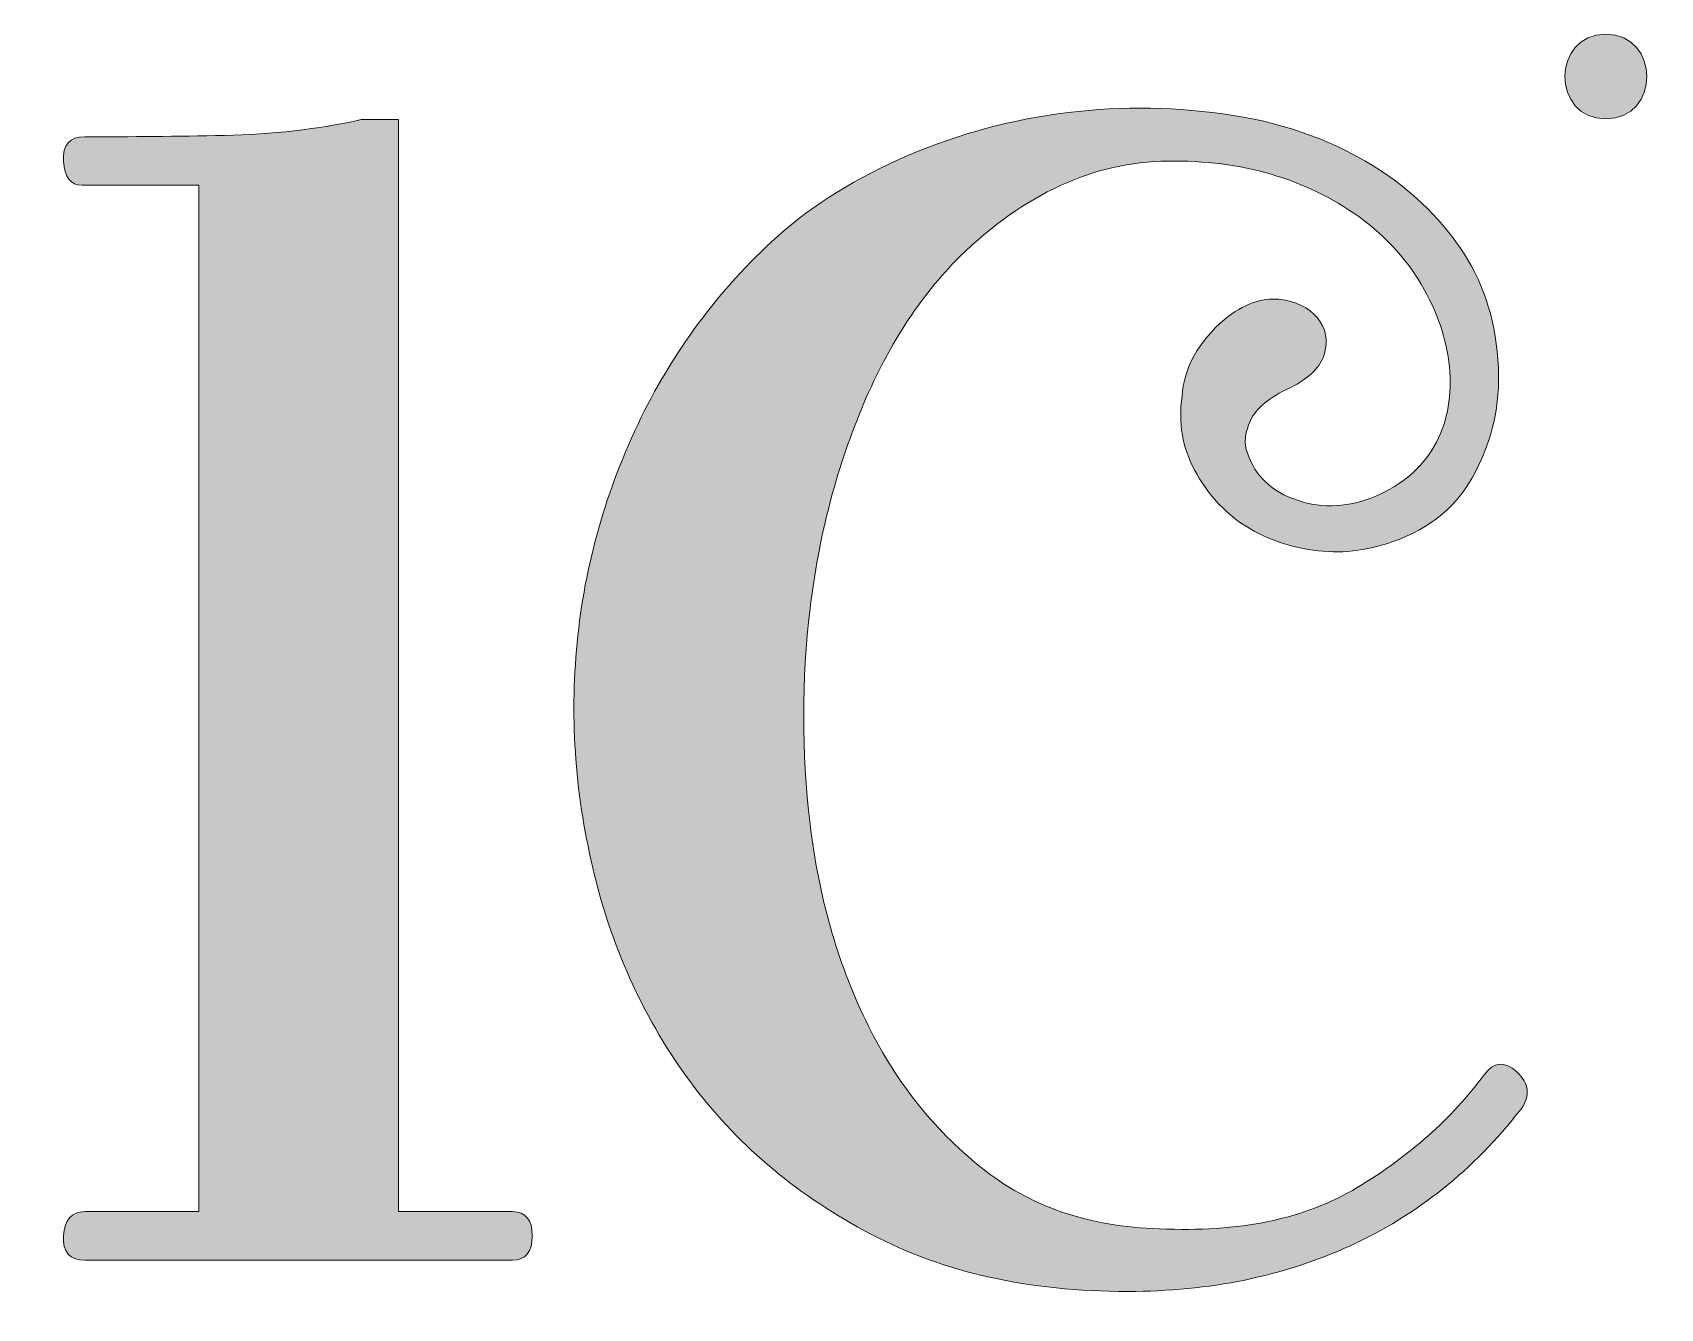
# Model space of a CAD drawing. Header units: inches. Extents: x 95 to 987, y -1033 to -47.
# Drawn here: x 722.9 to 987.1, y -673.7 to -466.8 of the extents above; entities that cross this region are included whole.
import ezdxf

# ---------------------------------------------------------------- set-up
doc = ezdxf.new("R2010")
doc.units = ezdxf.units.IN
doc.header["$MEASUREMENT"] = 0
doc.layers.add('Layer 1', color=7, linetype='Continuous')

# ---------------------------------------------------------------- blocks, each defined once
blk = doc.blocks.new('block 2')
at = {"layer": 'Layer 1', "true_color": 0x71020c}
h = blk.add_hatch(color=16, dxfattribs=at)
h.dxf.hatch_style = 2
edge = h.paths.add_edge_path()
edge.add_spline(control_points=[(723.09, -685.07), (721.55, -673.81), (716.45, -664.19), (707.81, -656.17), (702.24, -651.24), (695.43, -647.54), (687.39, -645.07), (679.34, -642.6), (670.91, -640.84), (662.09, -639.75), (653.27, -638.68), (644.37, -637.98), (635.4, -637.67), (626.43, -637.37), (618.23, -636.75), (610.81, -635.82), (602.76, -634.89), (596.96, -632.9), (593.4, -629.81), (589.85, -626.73), (588.07, -623.34), (588.07, -619.64), (588.07, -615.94), (589.62, -612.63), (592.71, -609.7), (595.8, -606.77), (600.13, -605), (605.7, -604.38), (611.88, -603.76), (618.23, -604.07), (624.73, -605.3), (631.23, -606.54), (637.88, -607.15), (644.68, -607.15), (653.96, -607.15), (662.78, -605.76), (671.14, -602.99), (679.49, -600.21), (686.84, -596.13), (693.19, -590.74), (699.53, -585.35), (704.56, -578.71), (708.27, -570.85), (711.99, -562.99), (713.84, -553.97), (713.84, -543.8), (713.84, -530.55), (709.99, -518.68), (702.28, -508.2), (700.43, -505.12), (699.12, -501.95), (698.35, -498.72), (697.58, -495.48), (697.58, -492.47), (698.35, -489.7), (699.12, -486.93), (700.82, -484.69), (703.44, -483), (706.06, -481.3), (709.52, -480.61), (713.84, -480.91), (712.92, -479.69), (711.14, -478.68), (708.53, -477.91), (705.9, -477.14), (702.98, -476.75), (699.74, -476.75), (696.5, -476.75), (693.19, -477.29), (689.8, -478.37), (686.4, -479.45), (683.33, -481.38), (680.55, -484.15), (668.53, -474.9), (660.43, -464.43), (656.28, -452.71), (652.11, -441), (651.26, -429.67), (653.73, -418.72), (656.19, -407.78), (661.59, -398.07), (669.92, -389.59), (678.24, -381.11), (688.87, -375.49), (701.82, -372.71), (707.67, -371.48), (713.84, -371.02), (720.32, -371.32), (726.79, -371.63), (733.1, -372.79), (739.28, -374.79), (745.44, -376.8), (751.22, -379.73), (756.62, -383.58), (762.01, -387.44), (766.56, -392.13), (770.26, -397.68), (762.24, -396.45), (756.23, -398.07), (752.22, -402.54), (748.21, -407.01), (746.21, -412.02), (746.21, -417.56), (746.21, -422.81), (748.13, -427.35), (751.99, -431.21), (755.84, -435.06), (760.55, -436.99), (766.09, -436.99), (771.33, -436.99), (775.81, -435.14), (779.5, -431.44), (783.21, -427.74), (785.21, -423.27), (785.52, -418.03), (785.82, -413.1), (785.36, -408.32), (784.13, -403.69), (782.89, -399.07), (779.97, -393.98), (775.35, -388.43), (769.17, -381.03), (761.7, -375.25), (752.92, -371.09), (744.13, -366.93), (734.96, -364.47), (725.4, -363.69), (715.85, -362.93), (706.29, -363.69), (696.73, -366.01), (687.18, -368.32), (678.54, -372.02), (670.84, -377.1), (663.13, -382.19), (656.66, -388.82), (651.42, -396.99), (646.17, -405.16), (643.25, -414.64), (642.63, -425.42), (642.01, -434.37), (643.1, -442.46), (645.87, -449.7), (648.65, -456.95), (651.95, -463.57), (655.81, -469.59), (659.66, -475.6), (663.36, -480.91), (666.91, -485.54), (670.45, -490.16), (672.69, -494.17), (673.61, -497.56), (671.14, -493.25), (667.44, -489.55), (662.52, -486.46), (657.58, -483.38), (651.42, -481.54), (644.02, -480.91), (636, -480.3), (628.22, -481.3), (620.67, -483.92), (613.11, -486.54), (606.25, -490.16), (600.09, -494.79), (592.38, -500.65), (586.29, -507.73), (581.83, -516.06), (577.35, -524.38), (575.12, -533.63), (575.12, -543.8), (575.12, -556.14), (577.9, -566.77), (583.44, -575.71), (588.99, -584.65), (596.23, -591.74), (605.18, -596.98), (595.62, -598.52), (588.22, -602.14), (582.98, -607.85), (577.74, -613.55), (574.58, -619.95), (573.5, -627.03), (572.42, -634.13), (573.35, -641.14), (576.28, -648.07), (579.2, -655.01), (583.91, -660.49), (590.38, -664.49), (586.06, -666.03), (581.67, -668.19), (577.2, -670.96), (572.73, -673.74), (568.8, -676.82), (565.41, -680.21), (559.86, -686.99), (556.78, -694.7), (556.16, -703.33), (555.55, -711.96), (558.01, -720.21), (563.56, -728.07), (569.11, -735.93), (578.14, -742.48), (590.65, -747.72), (603.16, -752.96), (619.62, -755.58), (640.05, -755.58), (659.84, -755.58), (676.17, -751.88), (689.01, -744.49), (701.85, -737.09), (711.13, -728.14), (716.83, -717.67), (722.54, -707.18), (724.63, -696.32), (723.09, -685.07)], knot_values=[0, 0, 0, 0, 1, 1, 1, 2, 2, 2, 3, 3, 3, 4, 4, 4, 5, 5, 5, 6, 6, 6, 7, 7, 7, 8, 8, 8, 9, 9, 9, 10, 10, 10, 11, 11, 11, 12, 12, 12, 13, 13, 13, 14, 14, 14, 15, 15, 15, 16, 16, 16, 17, 17, 17, 18, 18, 18, 19, 19, 19, 20, 20, 20, 21, 21, 21, 22, 22, 22, 23, 23, 23, 24, 24, 24, 25, 25, 25, 26, 26, 26, 27, 27, 27, 28, 28, 28, 29, 29, 29, 30, 30, 30, 31, 31, 31, 32, 32, 32, 33, 33, 33, 34, 34, 34, 35, 35, 35, 36, 36, 36, 37, 37, 37, 38, 38, 38, 39, 39, 39, 40, 40, 40, 41, 41, 41, 42, 42, 42, 43, 43, 43, 44, 44, 44, 45, 45, 45, 46, 46, 46, 47, 47, 47, 48, 48, 48, 49, 49, 49, 50, 50, 50, 51, 51, 51, 52, 52, 52, 53, 53, 53, 54, 54, 54, 55, 55, 55, 56, 56, 56, 57, 57, 57, 58, 58, 58, 59, 59, 59, 60, 60, 60, 61, 61, 61, 62, 62, 62, 63, 63, 63, 64, 64, 64, 65, 65, 65, 66, 66, 66, 67, 67, 67, 68, 68, 68, 69, 69, 69, 70, 70, 70, 71, 71, 71, 71], degree=3, periodic=1)
edge = h.paths.add_edge_path()
edge.add_spline(control_points=[(615.35, -512.82), (617.2, -506.35), (620.36, -500.88), (624.83, -496.4), (629.3, -491.94), (635.24, -489.7), (642.63, -489.7), (650.34, -489.7), (656.35, -491.86), (660.67, -496.17), (664.98, -500.49), (667.6, -505.35), (668.53, -510.74), (669.45, -516.14), (668.68, -521.45), (666.22, -526.69), (663.74, -531.94), (659.58, -535.64), (653.73, -537.79), (649.41, -539.34), (645.1, -539.34), (640.78, -537.79), (636.46, -536.25), (634, -533.48), (633.39, -529.47), (632.46, -525.15), (634.92, -521.76), (640.78, -519.29), (644.17, -518.07), (646.17, -516.29), (646.79, -513.98), (647.41, -511.66), (647.1, -509.66), (645.87, -507.97), (644.63, -506.27), (642.63, -505.27), (639.86, -504.96), (637.08, -504.66), (634, -505.58), (630.61, -507.73), (625.99, -510.51), (623.36, -514.52), (622.75, -519.76), (622.13, -524.08), (622.67, -528.01), (624.37, -531.55), (626.06, -535.1), (628.53, -538.02), (631.77, -540.33), (635, -542.64), (638.78, -544.19), (643.1, -544.96), (647.41, -545.73), (651.72, -545.65), (656.04, -544.73), (660.97, -543.5), (665.06, -541.42), (668.3, -538.48), (671.53, -535.56), (673.92, -531.94), (675.46, -527.62), (675.77, -530.09), (676, -532.63), (676.16, -535.25), (676.31, -537.87), (676.39, -540.72), (676.39, -543.8), (676.39, -562.3), (673.84, -576.02), (668.76, -584.95), (663.67, -593.9), (655.58, -598.36), (644.48, -598.36), (622.59, -598.36), (611.65, -580.18), (611.65, -543.8), (611.65, -532.09), (612.88, -521.76), (615.35, -512.82)], knot_values=[0, 0, 0, 0, 1, 1, 1, 2, 2, 2, 3, 3, 3, 4, 4, 4, 5, 5, 5, 6, 6, 6, 7, 7, 7, 8, 8, 8, 9, 9, 9, 10, 10, 10, 11, 11, 11, 12, 12, 12, 13, 13, 13, 14, 14, 14, 15, 15, 15, 16, 16, 16, 17, 17, 17, 18, 18, 18, 19, 19, 19, 20, 20, 20, 21, 21, 21, 22, 22, 22, 23, 23, 23, 24, 24, 24, 25, 25, 25, 26, 26, 26, 26], degree=3, periodic=1)
edge = h.paths.add_edge_path()
edge.add_spline(control_points=[(701.13, -723.68), (697.58, -728.6), (692.72, -732.85), (686.56, -736.39), (680.39, -739.93), (673.15, -742.71), (664.83, -744.72), (656.51, -746.72), (647.72, -747.72), (638.47, -747.72), (621.2, -747.72), (607.64, -743.48), (597.78, -735.01), (587.91, -726.52), (582.21, -716.74), (580.67, -705.64), (580.05, -698.24), (581.13, -690.85), (583.91, -683.45), (586.68, -676.05), (591, -670.8), (596.85, -667.73), (600.86, -669.27), (606.34, -670.5), (613.27, -671.43), (620.21, -672.35), (627.38, -673.2), (634.77, -673.97), (642.17, -674.74), (649.49, -675.36), (656.74, -675.82), (663.98, -676.28), (670.07, -676.82), (675, -677.44), (682.7, -678.36), (689.87, -681.37), (696.5, -686.45), (703.13, -691.54), (706.45, -698.55), (706.45, -707.49), (706.45, -713.34), (704.67, -718.74), (701.13, -723.68)], knot_values=[0, 0, 0, 0, 1, 1, 1, 2, 2, 2, 3, 3, 3, 4, 4, 4, 5, 5, 5, 6, 6, 6, 7, 7, 7, 8, 8, 8, 9, 9, 9, 10, 10, 10, 11, 11, 11, 12, 12, 12, 13, 13, 13, 14, 14, 14, 14], degree=3, periodic=1)
h = blk.add_hatch(color=16, dxfattribs=at)
h.dxf.hatch_style = 2
edge = h.paths.add_edge_path()
edge.add_spline(control_points=[(978.21, -467.05), (969.37, -467.05), (969.36, -480.79), (978.21, -480.79), (987.06, -480.79), (987.07, -467.05), (978.21, -467.05)], knot_values=[0, 0, 0, 0, 1, 1, 1, 2, 2, 2, 2], degree=3, periodic=1)
h = blk.add_hatch(color=16, dxfattribs=at)
h.dxf.hatch_style = 2
edge = h.paths.add_edge_path()
edge.add_spline(control_points=[(958.45, -635.82), (953.21, -642.92), (946.35, -649.01), (937.88, -654.11), (929.39, -659.21), (918.69, -661.44), (905.74, -660.79), (894.33, -660.49), (884.7, -657.17), (876.84, -650.85), (868.98, -644.53), (862.73, -636.59), (858.11, -627.03), (853.49, -617.48), (850.48, -606.85), (849.09, -595.13), (847.71, -583.42), (847.71, -571.78), (849.09, -560.22), (850.48, -548.66), (853.25, -537.87), (857.42, -527.85), (861.58, -517.83), (866.9, -509.58), (873.37, -503.11), (883.85, -492.94), (895.1, -487.78), (907.12, -487.62), (919.15, -487.47), (929.47, -490.47), (938.11, -496.64), (942.73, -500.03), (946.27, -503.96), (948.74, -508.43), (951.21, -512.9), (952.59, -517.37), (952.9, -521.84), (953.21, -526.31), (952.36, -530.32), (950.36, -533.86), (948.35, -537.41), (945.19, -540.1), (940.88, -541.95), (936.56, -543.8), (932.33, -544.03), (928.16, -542.64), (924, -541.26), (921.3, -538.72), (920.07, -535.01), (919.45, -533.48), (919.61, -531.71), (920.54, -529.7), (921.46, -527.7), (923.61, -525.93), (927.01, -524.38), (930.09, -522.84), (931.94, -520.99), (932.56, -518.83), (933.17, -516.68), (932.79, -514.75), (931.4, -513.05), (930.01, -511.36), (927.93, -510.36), (925.16, -510.05), (922.38, -509.74), (919.45, -510.82), (916.37, -513.28), (912.05, -516.98), (909.74, -521.14), (909.44, -525.77), (908.82, -530.09), (909.51, -534.09), (911.52, -537.79), (913.52, -541.49), (916.14, -544.42), (919.38, -546.58), (922.61, -548.74), (926.39, -550.12), (930.71, -550.74), (935.02, -551.36), (939.33, -550.9), (943.65, -549.35), (949.82, -547.2), (954.29, -543.42), (957.06, -538.02), (959.84, -532.63), (961.07, -527), (960.77, -521.14), (960.45, -514.06), (958.6, -507.89), (955.22, -502.65), (951.82, -497.41), (947.36, -492.94), (941.81, -489.24), (934.71, -484.61), (926.7, -481.61), (917.76, -480.22), (908.82, -478.83), (899.88, -478.68), (890.94, -479.76), (882, -480.84), (873.37, -483.15), (865.05, -486.69), (856.72, -490.24), (849.63, -494.63), (843.78, -499.87), (834.22, -508.51), (826.67, -518.68), (821.12, -530.39), (815.57, -542.11), (812.25, -554.29), (811.18, -566.92), (810.09, -579.57), (811.18, -592.12), (814.41, -604.61), (817.65, -617.09), (822.97, -628.19), (830.36, -637.9), (837.76, -647.61), (847.31, -655.55), (859.03, -661.71), (870.75, -667.88), (884.62, -670.96), (900.65, -670.96), (913.9, -670.96), (925.93, -668.49), (936.72, -663.56), (947.51, -658.64), (956.76, -651.24), (964.46, -641.37), (966, -639.22), (965.77, -637.21), (963.77, -635.36), (961.76, -633.51), (959.99, -633.67), (958.45, -635.82)], knot_values=[0, 0, 0, 0, 1, 1, 1, 2, 2, 2, 3, 3, 3, 4, 4, 4, 5, 5, 5, 6, 6, 6, 7, 7, 7, 8, 8, 8, 9, 9, 9, 10, 10, 10, 11, 11, 11, 12, 12, 12, 13, 13, 13, 14, 14, 14, 15, 15, 15, 16, 16, 16, 17, 17, 17, 18, 18, 18, 19, 19, 19, 20, 20, 20, 21, 21, 21, 22, 22, 22, 23, 23, 23, 24, 24, 24, 25, 25, 25, 26, 26, 26, 27, 27, 27, 28, 28, 28, 29, 29, 29, 30, 30, 30, 31, 31, 31, 32, 32, 32, 33, 33, 33, 34, 34, 34, 35, 35, 35, 36, 36, 36, 37, 37, 37, 38, 38, 38, 39, 39, 39, 40, 40, 40, 41, 41, 41, 42, 42, 42, 43, 43, 43, 44, 44, 44, 45, 45, 45, 45], degree=3, periodic=1)
h = blk.add_hatch(color=16, dxfattribs=at)
h.dxf.hatch_style = 2
edge = h.paths.add_edge_path()
edge.add_spline(control_points=[(731.41, -658.02), (729.25, -658.02), (728.1, -659.33), (727.95, -661.95), (727.79, -664.57), (728.95, -665.88), (731.41, -665.88), (731.41, -665.88), (800.78, -665.88), (800.78, -665.88), (802.93, -665.88), (804.01, -664.57), (804.01, -661.95), (804.01, -659.33), (802.93, -658.02), (800.78, -658.02), (800.78, -658.02), (782.28, -658.02), (782.28, -658.02), (782.28, -658.02), (782.28, -480.91), (782.28, -480.91), (782.28, -480.91), (776.27, -480.91), (776.27, -480.91), (769.17, -482.46), (761.77, -483.31), (754.07, -483.46), (746.36, -483.62), (738.81, -483.69), (731.41, -483.69), (728.95, -483.69), (727.79, -485), (727.95, -487.62), (728.1, -490.24), (729.1, -491.55), (730.95, -491.55), (730.95, -491.55), (749.91, -491.55), (749.91, -491.55), (749.91, -491.55), (749.91, -658.02), (749.91, -658.02), (749.91, -658.02), (731.41, -658.02), (731.41, -658.02)], knot_values=[0, 0, 0, 0, 1, 1, 1, 2, 2, 2, 3, 3, 3, 4, 4, 4, 5, 5, 5, 6, 6, 6, 7, 7, 7, 8, 8, 8, 9, 9, 9, 10, 10, 10, 11, 11, 11, 12, 12, 12, 13, 13, 13, 14, 14, 14, 15, 15, 15, 15], degree=3, periodic=1)
at = {"layer": 'Layer 1', "lineweight": 0}
for points, knots in [([(723.09, -685.07), (721.55, -673.81), (716.45, -664.19), (707.81, -656.17), (702.24, -651.24), (695.43, -647.54), (687.39, -645.07), (679.34, -642.6), (670.91, -640.84), (662.09, -639.75), (653.27, -638.68), (644.37, -637.98), (635.4, -637.67), (626.43, -637.37), (618.23, -636.75), (610.81, -635.82), (602.76, -634.89), (596.96, -632.9), (593.4, -629.81), (589.85, -626.73), (588.07, -623.34), (588.07, -619.64), (588.07, -615.94), (589.62, -612.63), (592.71, -609.7), (595.8, -606.77), (600.13, -605), (605.7, -604.38), (611.88, -603.76), (618.23, -604.07), (624.73, -605.3), (631.23, -606.54), (637.88, -607.15), (644.68, -607.15), (653.96, -607.15), (662.78, -605.76), (671.14, -602.99), (679.49, -600.21), (686.84, -596.13), (693.19, -590.74), (699.53, -585.35), (704.56, -578.71), (708.27, -570.85), (711.99, -562.99), (713.84, -553.97), (713.84, -543.8), (713.84, -530.55), (709.99, -518.68), (702.28, -508.2), (700.43, -505.12), (699.12, -501.95), (698.35, -498.72), (697.58, -495.48), (697.58, -492.47), (698.35, -489.7), (699.12, -486.93), (700.82, -484.69), (703.44, -483), (706.06, -481.3), (709.52, -480.61), (713.84, -480.91), (712.92, -479.69), (711.14, -478.68), (708.53, -477.91), (705.9, -477.14), (702.98, -476.75), (699.74, -476.75), (696.5, -476.75), (693.19, -477.29), (689.8, -478.37), (686.4, -479.45), (683.33, -481.38), (680.55, -484.15), (668.53, -474.9), (660.43, -464.43), (656.28, -452.71), (652.11, -441), (651.26, -429.67), (653.73, -418.72), (656.19, -407.78), (661.59, -398.07), (669.92, -389.59), (678.24, -381.11), (688.87, -375.49), (701.82, -372.71), (707.67, -371.48), (713.84, -371.02), (720.32, -371.32), (726.79, -371.63), (733.1, -372.79), (739.28, -374.79), (745.44, -376.8), (751.22, -379.73), (756.62, -383.58), (762.01, -387.44), (766.56, -392.13), (770.26, -397.68), (762.24, -396.45), (756.23, -398.07), (752.22, -402.54), (748.21, -407.01), (746.21, -412.02), (746.21, -417.56), (746.21, -422.81), (748.13, -427.35), (751.99, -431.21), (755.84, -435.06), (760.55, -436.99), (766.09, -436.99), (771.33, -436.99), (775.81, -435.14), (779.5, -431.44), (783.21, -427.74), (785.21, -423.27), (785.52, -418.03), (785.82, -413.1), (785.36, -408.32), (784.13, -403.69), (782.89, -399.07), (779.97, -393.98), (775.35, -388.43), (769.17, -381.03), (761.7, -375.25), (752.92, -371.09), (744.13, -366.93), (734.96, -364.47), (725.4, -363.69), (715.85, -362.93), (706.29, -363.69), (696.73, -366.01), (687.18, -368.32), (678.54, -372.02), (670.84, -377.1), (663.13, -382.19), (656.66, -388.82), (651.42, -396.99), (646.17, -405.16), (643.25, -414.64), (642.63, -425.42), (642.01, -434.37), (643.1, -442.46), (645.87, -449.7), (648.65, -456.95), (651.95, -463.57), (655.81, -469.59), (659.66, -475.6), (663.36, -480.91), (666.91, -485.54), (670.45, -490.16), (672.69, -494.17), (673.61, -497.56), (671.14, -493.25), (667.44, -489.55), (662.52, -486.46), (657.58, -483.38), (651.42, -481.54), (644.02, -480.91), (636, -480.3), (628.22, -481.3), (620.67, -483.92), (613.11, -486.54), (606.25, -490.16), (600.09, -494.79), (592.38, -500.65), (586.29, -507.73), (581.83, -516.06), (577.35, -524.38), (575.12, -533.63), (575.12, -543.8), (575.12, -556.14), (577.9, -566.77), (583.44, -575.71), (588.99, -584.65), (596.23, -591.74), (605.18, -596.98), (595.62, -598.52), (588.22, -602.14), (582.98, -607.85), (577.74, -613.55), (574.58, -619.95), (573.5, -627.03), (572.42, -634.13), (573.35, -641.14), (576.28, -648.07), (579.2, -655.01), (583.91, -660.49), (590.38, -664.49), (586.06, -666.03), (581.67, -668.19), (577.2, -670.96), (572.73, -673.74), (568.8, -676.82), (565.41, -680.21), (559.86, -686.99), (556.78, -694.7), (556.16, -703.33), (555.55, -711.96), (558.01, -720.21), (563.56, -728.07), (569.11, -735.93), (578.14, -742.48), (590.65, -747.72), (603.16, -752.96), (619.62, -755.58), (640.05, -755.58), (659.84, -755.58), (676.17, -751.88), (689.01, -744.49), (701.85, -737.09), (711.13, -728.14), (716.83, -717.67), (722.54, -707.18), (724.63, -696.32), (723.09, -685.07)], [0, 0, 0, 0, 1, 1, 1, 2, 2, 2, 3, 3, 3, 4, 4, 4, 5, 5, 5, 6, 6, 6, 7, 7, 7, 8, 8, 8, 9, 9, 9, 10, 10, 10, 11, 11, 11, 12, 12, 12, 13, 13, 13, 14, 14, 14, 15, 15, 15, 16, 16, 16, 17, 17, 17, 18, 18, 18, 19, 19, 19, 20, 20, 20, 21, 21, 21, 22, 22, 22, 23, 23, 23, 24, 24, 24, 25, 25, 25, 26, 26, 26, 27, 27, 27, 28, 28, 28, 29, 29, 29, 30, 30, 30, 31, 31, 31, 32, 32, 32, 33, 33, 33, 34, 34, 34, 35, 35, 35, 36, 36, 36, 37, 37, 37, 38, 38, 38, 39, 39, 39, 40, 40, 40, 41, 41, 41, 42, 42, 42, 43, 43, 43, 44, 44, 44, 45, 45, 45, 46, 46, 46, 47, 47, 47, 48, 48, 48, 49, 49, 49, 50, 50, 50, 51, 51, 51, 52, 52, 52, 53, 53, 53, 54, 54, 54, 55, 55, 55, 56, 56, 56, 57, 57, 57, 58, 58, 58, 59, 59, 59, 60, 60, 60, 61, 61, 61, 62, 62, 62, 63, 63, 63, 64, 64, 64, 65, 65, 65, 66, 66, 66, 67, 67, 67, 68, 68, 68, 69, 69, 69, 70, 70, 70, 71, 71, 71, 71]), ([(978.21, -467.05), (969.37, -467.05), (969.36, -480.79), (978.21, -480.79), (987.06, -480.79), (987.07, -467.05), (978.21, -467.05)], [0, 0, 0, 0, 1, 1, 1, 2, 2, 2, 2]), ([(958.45, -635.82), (953.21, -642.92), (946.35, -649.01), (937.88, -654.11), (929.39, -659.21), (918.69, -661.44), (905.74, -660.79), (894.33, -660.49), (884.7, -657.17), (876.84, -650.85), (868.98, -644.53), (862.73, -636.59), (858.11, -627.03), (853.49, -617.48), (850.48, -606.85), (849.09, -595.13), (847.71, -583.42), (847.71, -571.78), (849.09, -560.22), (850.48, -548.66), (853.25, -537.87), (857.42, -527.85), (861.58, -517.83), (866.9, -509.58), (873.37, -503.11), (883.85, -492.94), (895.1, -487.78), (907.12, -487.62), (919.15, -487.47), (929.47, -490.47), (938.11, -496.64), (942.73, -500.03), (946.27, -503.96), (948.74, -508.43), (951.21, -512.9), (952.59, -517.37), (952.9, -521.84), (953.21, -526.31), (952.36, -530.32), (950.36, -533.86), (948.35, -537.41), (945.19, -540.1), (940.88, -541.95), (936.56, -543.8), (932.33, -544.03), (928.16, -542.64), (924, -541.26), (921.3, -538.72), (920.07, -535.01), (919.45, -533.48), (919.61, -531.71), (920.54, -529.7), (921.46, -527.7), (923.61, -525.93), (927.01, -524.38), (930.09, -522.84), (931.94, -520.99), (932.56, -518.83), (933.17, -516.68), (932.79, -514.75), (931.4, -513.05), (930.01, -511.36), (927.93, -510.36), (925.16, -510.05), (922.38, -509.74), (919.45, -510.82), (916.37, -513.28), (912.05, -516.98), (909.74, -521.14), (909.44, -525.77), (908.82, -530.09), (909.51, -534.09), (911.52, -537.79), (913.52, -541.49), (916.14, -544.42), (919.38, -546.58), (922.61, -548.74), (926.39, -550.12), (930.71, -550.74), (935.02, -551.36), (939.33, -550.9), (943.65, -549.35), (949.82, -547.2), (954.29, -543.42), (957.06, -538.02), (959.84, -532.63), (961.07, -527), (960.77, -521.14), (960.45, -514.06), (958.6, -507.89), (955.22, -502.65), (951.82, -497.41), (947.36, -492.94), (941.81, -489.24), (934.71, -484.61), (926.7, -481.61), (917.76, -480.22), (908.82, -478.83), (899.88, -478.68), (890.94, -479.76), (882, -480.84), (873.37, -483.15), (865.05, -486.69), (856.72, -490.24), (849.63, -494.63), (843.78, -499.87), (834.22, -508.51), (826.67, -518.68), (821.12, -530.39), (815.57, -542.11), (812.25, -554.29), (811.18, -566.92), (810.09, -579.57), (811.18, -592.12), (814.41, -604.61), (817.65, -617.09), (822.97, -628.19), (830.36, -637.9), (837.76, -647.61), (847.31, -655.55), (859.03, -661.71), (870.75, -667.88), (884.62, -670.96), (900.65, -670.96), (913.9, -670.96), (925.93, -668.49), (936.72, -663.56), (947.51, -658.64), (956.76, -651.24), (964.46, -641.37), (966, -639.22), (965.77, -637.21), (963.77, -635.36), (961.76, -633.51), (959.99, -633.67), (958.45, -635.82)], [0, 0, 0, 0, 1, 1, 1, 2, 2, 2, 3, 3, 3, 4, 4, 4, 5, 5, 5, 6, 6, 6, 7, 7, 7, 8, 8, 8, 9, 9, 9, 10, 10, 10, 11, 11, 11, 12, 12, 12, 13, 13, 13, 14, 14, 14, 15, 15, 15, 16, 16, 16, 17, 17, 17, 18, 18, 18, 19, 19, 19, 20, 20, 20, 21, 21, 21, 22, 22, 22, 23, 23, 23, 24, 24, 24, 25, 25, 25, 26, 26, 26, 27, 27, 27, 28, 28, 28, 29, 29, 29, 30, 30, 30, 31, 31, 31, 32, 32, 32, 33, 33, 33, 34, 34, 34, 35, 35, 35, 36, 36, 36, 37, 37, 37, 38, 38, 38, 39, 39, 39, 40, 40, 40, 41, 41, 41, 42, 42, 42, 43, 43, 43, 44, 44, 44, 45, 45, 45, 45]), ([(731.41, -658.02), (729.25, -658.02), (728.1, -659.33), (727.95, -661.95), (727.79, -664.57), (728.95, -665.88), (731.41, -665.88), (731.41, -665.88), (800.78, -665.88), (800.78, -665.88), (802.93, -665.88), (804.01, -664.57), (804.01, -661.95), (804.01, -659.33), (802.93, -658.02), (800.78, -658.02), (800.78, -658.02), (782.28, -658.02), (782.28, -658.02), (782.28, -658.02), (782.28, -480.91), (782.28, -480.91), (782.28, -480.91), (776.27, -480.91), (776.27, -480.91), (769.17, -482.46), (761.77, -483.31), (754.07, -483.46), (746.36, -483.62), (738.81, -483.69), (731.41, -483.69), (728.95, -483.69), (727.79, -485), (727.95, -487.62), (728.1, -490.24), (729.1, -491.55), (730.95, -491.55), (730.95, -491.55), (749.91, -491.55), (749.91, -491.55), (749.91, -491.55), (749.91, -658.02), (749.91, -658.02), (749.91, -658.02), (731.41, -658.02), (731.41, -658.02)], [0, 0, 0, 0, 1, 1, 1, 2, 2, 2, 3, 3, 3, 4, 4, 4, 5, 5, 5, 6, 6, 6, 7, 7, 7, 8, 8, 8, 9, 9, 9, 10, 10, 10, 11, 11, 11, 12, 12, 12, 13, 13, 13, 14, 14, 14, 15, 15, 15, 15])]:
    blk.add_open_spline(points, degree=3, knots=knots, dxfattribs=at)

msp = doc.modelspace()

# ---------------------------------------------------------------- block references
at = {"layer": 'Layer 1'}
msp.add_blockref('block 2', (0, 0), dxfattribs=at)

doc.saveas('drawing.dxf')
